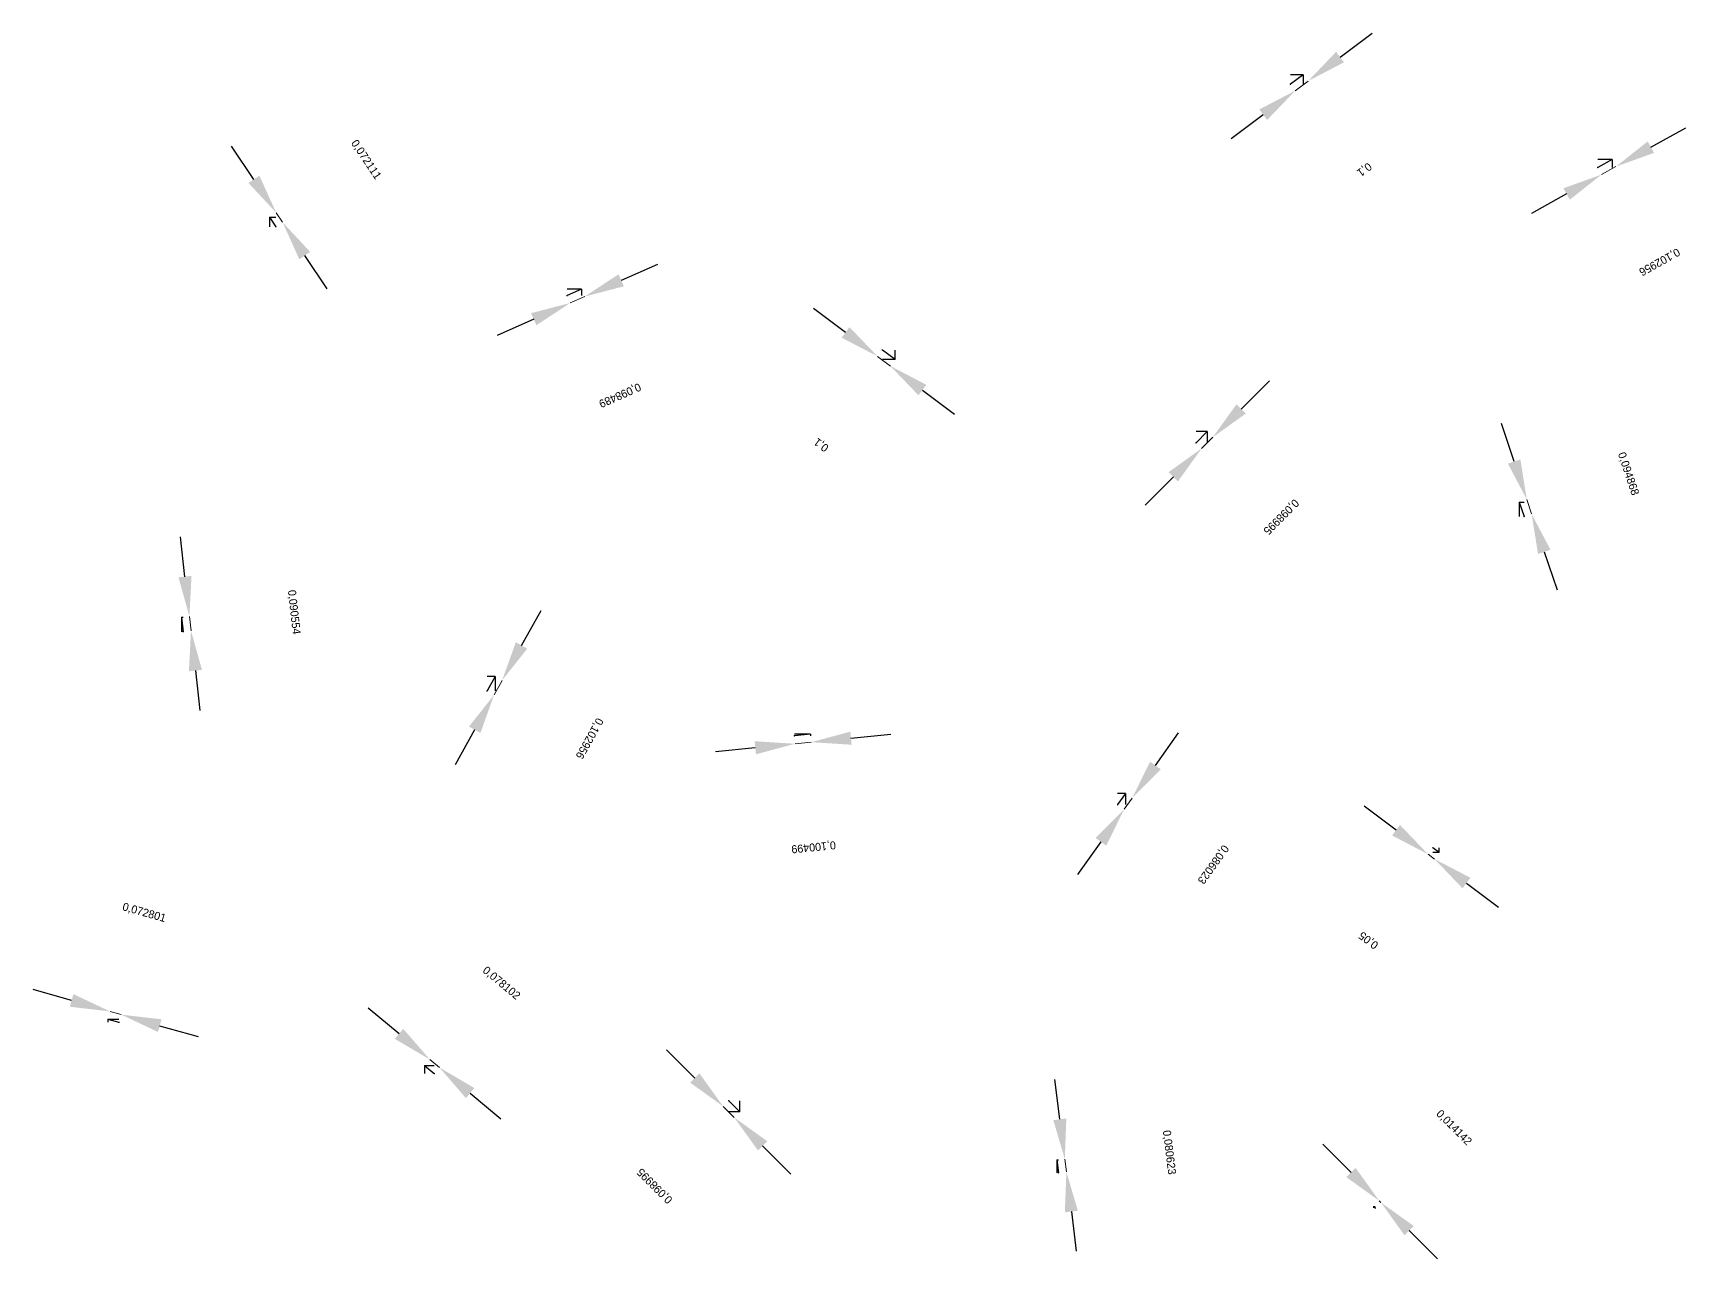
# Model space of a CAD drawing. Header units: metres. Extents: x 6010712 to 6010732, y 6568801 to 6568957.
# Drawn here: x 6010716.09 to 6010726.42, y 6568932.9 to 6568940.56 of the extents above; entities that cross this region are included whole.
import ezdxf

# ---------------------------------------------------------------- set-up
doc = ezdxf.new("R2010")
doc.units = ezdxf.units.M
doc.dimstyles.get("Standard").update_dxf_attribs({"dimtxt": 2.5, "dimasz": 2.5, "dimexe": 1.25, "dimexo": 0.625, "dimtad": 1, "dimdec": 0, "dimcen": 2.5, "dimadec": 0, "dimazin": 0, "dimtfac": 1, "dimtmove": 0, "dimatfit": 3, "dimarcsym": 0})

# ---------------------------------------------------------------- blocks, each defined once
blk = doc.blocks.new('_CLOSEDFILLED')
at = {"color": 0, "linetype": 'BYBLOCK'}
blk.add_solid([(-1, 0.164), (0, 0), (-1, -0.164)], dxfattribs=at)
blk = doc.blocks.new('*D183')
for p, q in [((6010724.329, 6568933.442), (6010724.152, 6568933.619)), ((6010724.692, 6568933.079), (6010724.869, 6568932.902))]:
    blk.add_line(p, q)
at = {"lineweight": 13}
blk.add_line((6010724.505, 6568933.265), (6010724.515, 6568933.255), dxfattribs=at)
at = {"layer": 'DEFPOINTS'}
for p in [(6010724.505, 6568933.265), (6010724.47, 6568933.23), (6010724.48, 6568933.22)]:
    blk.add_point(p, dxfattribs=at)
at = {"xscale": 0.25, "yscale": 0.25}
for p, rotation in [((6010724.505, 6568933.265), -45), ((6010724.515, 6568933.255), 135)]:
    blk.add_blockref('_CLOSEDFILLED', p, dxfattribs=dict(at, rotation=rotation))
at = {"color": 1, "insert": (6010724.97, 6568933.72), "char_height": 0.05, "attachment_point": 5, "rotation": 315}
blk.add_mtext('0,014142', dxfattribs=at)
blk = doc.blocks.new('_DOTSMALL')
at = {"color": 0, "linetype": 'BYBLOCK', "const_width": 0.125}
blk.add_lwpolyline([(-0.0625, 0, 1), (0.0625, 0, 1)], format="xyb", close=True, dxfattribs=at)
blk = doc.blocks.new('_OPEN')
at = {"color": 0, "linetype": 'BYBLOCK'}
blk.add_line((0, 0), (-1, 0), dxfattribs=at)
blk.add_lwpolyline([(-1, 0.1644), (0, 0), (-1, -0.1644)], dxfattribs=at)
blk = doc.blocks.new('*D184')
for p, q in [((6010722.509, 6568933.774), (6010722.478, 6568934.022)), ((6010722.581, 6568933.198), (6010722.612, 6568932.95))]:
    blk.add_line(p, q)
at = {"lineweight": 13}
blk.add_line((6010722.54, 6568933.526), (6010722.55, 6568933.446), dxfattribs=at)
at = {"layer": 'DEFPOINTS'}
for p in [(6010722.49, 6568933.52), (6010722.54, 6568933.526), (6010722.5, 6568933.44)]:
    blk.add_point(p, dxfattribs=at)
at = {"xscale": 0.25, "yscale": 0.25}
for p, rotation in [((6010722.54, 6568933.526), -82.87498373319183), ((6010722.55, 6568933.446), 97.12501626680817)]:
    blk.add_blockref('_CLOSEDFILLED', p, dxfattribs=dict(at, rotation=rotation))
at = {"color": 1, "insert": (6010723.19, 6568933.567), "char_height": 0.05, "attachment_point": 5, "rotation": 277.125}
blk.add_mtext('0,080623', dxfattribs=at)
blk = doc.blocks.new('*D185')
for p, q in [((6010720.228, 6568934.031), (6010720.051, 6568934.208)), ((6010720.651, 6568933.608), (6010720.828, 6568933.431))]:
    blk.add_line(p, q)
at = {"lineweight": 13}
blk.add_line((6010720.475, 6568933.785), (6010720.405, 6568933.855), dxfattribs=at)
at = {"layer": 'DEFPOINTS'}
for p in [(6010720.44, 6568933.89), (6010720.475, 6568933.785), (6010720.51, 6568933.82)]:
    blk.add_point(p, dxfattribs=at)
at = {"xscale": 0.25, "yscale": 0.25}
for p, rotation in [((6010720.405, 6568933.855), 315), ((6010720.475, 6568933.785), 135)]:
    blk.add_blockref('_CLOSEDFILLED', p, dxfattribs=dict(at, rotation=rotation))
at = {"color": 1, "insert": (6010719.98, 6568933.36), "char_height": 0.05, "attachment_point": 5, "rotation": 135}
blk.add_mtext('0,098995', dxfattribs=at)
blk = doc.blocks.new('*D186')
for p, q in [((6010718.38, 6568934.308), (6010718.188, 6568934.469)), ((6010718.824, 6568933.938), (6010719.016, 6568933.778))]:
    blk.add_line(p, q)
at = {"lineweight": 13}
blk.add_line((6010718.572, 6568934.148), (6010718.632, 6568934.098), dxfattribs=at)
at = {"layer": 'DEFPOINTS'}
for p in [(6010718.54, 6568934.11), (6010718.572, 6568934.148), (6010718.6, 6568934.06)]:
    blk.add_point(p, dxfattribs=at)
at = {"xscale": 0.25, "yscale": 0.25}
for p, rotation in [((6010718.572, 6568934.148), -39.80557170460285), ((6010718.632, 6568934.098), 140.19442829539716)]:
    blk.add_blockref('_CLOSEDFILLED', p, dxfattribs=dict(at, rotation=rotation))
at = {"color": 1, "insert": (6010719.018, 6568934.623), "char_height": 0.05, "attachment_point": 5, "rotation": 320.1944}
blk.add_mtext('0,078102', dxfattribs=at)
blk = doc.blocks.new('*D187')
for p, q in [((6010716.333, 6568934.517), (6010716.093, 6568934.585)), ((6010716.884, 6568934.359), (6010717.124, 6568934.291))]:
    blk.add_line(p, q)
at = {"lineweight": 13}
blk.add_line((6010716.574, 6568934.448), (6010716.644, 6568934.428), dxfattribs=at)
at = {"layer": 'DEFPOINTS'}
for p in [(6010716.56, 6568934.4), (6010716.574, 6568934.448), (6010716.63, 6568934.38)]:
    blk.add_point(p, dxfattribs=at)
at = {"xscale": 0.25, "yscale": 0.25}
for p, rotation in [((6010716.574, 6568934.448), -15.945396202965416), ((6010716.644, 6568934.428), 164.0546037970346)]:
    blk.add_blockref('_CLOSEDFILLED', p, dxfattribs=dict(at, rotation=rotation))
at = {"color": 1, "insert": (6010716.787, 6568935.063), "char_height": 0.05, "attachment_point": 5, "rotation": 344.0546}
blk.add_mtext('0,072801', dxfattribs=at)
blk = doc.blocks.new('*D188')
for p, q in [((6010724.61, 6568935.58), (6010724.41, 6568935.73)), ((6010725.05, 6568935.25), (6010725.25, 6568935.1))]:
    blk.add_line(p, q)
at = {"lineweight": 13}
blk.add_line((6010724.85, 6568935.4), (6010724.81, 6568935.43), dxfattribs=at)
at = {"layer": 'DEFPOINTS'}
for p in [(6010724.84, 6568935.47), (6010724.88, 6568935.44), (6010724.85, 6568935.4)]:
    blk.add_point(p, dxfattribs=at)
at = {"xscale": 0.25, "yscale": 0.25}
for p, rotation in [((6010724.81, 6568935.43), 323.1301029944862), ((6010724.85, 6568935.4), 143.1301029944862)]:
    blk.add_blockref('_CLOSEDFILLED', p, dxfattribs=dict(at, rotation=rotation))
at = {"color": 1, "insert": (6010724.44, 6568934.895), "char_height": 0.05, "attachment_point": 5, "rotation": 143.1301}
blk.add_mtext('0,05', dxfattribs=at)
blk = doc.blocks.new('*D189')
for p, q in [((6010723.106, 6568935.984), (6010723.251, 6568936.188)), ((6010722.765, 6568935.508), (6010722.62, 6568935.304))]:
    blk.add_line(p, q)
at = {"lineweight": 13}
blk.add_line((6010722.961, 6568935.781), (6010722.911, 6568935.711), dxfattribs=at)
at = {"layer": 'DEFPOINTS'}
for p in [(6010722.92, 6568935.81), (6010722.961, 6568935.781), (6010722.87, 6568935.74)]:
    blk.add_point(p, dxfattribs=at)
at = {"xscale": 0.25, "yscale": 0.25}
for p, rotation in [((6010722.961, 6568935.781), -125.53767793619292), ((6010722.911, 6568935.711), 54.46232206380708)]:
    blk.add_blockref('_CLOSEDFILLED', p, dxfattribs=dict(at, rotation=rotation))
at = {"color": 1, "insert": (6010723.465, 6568935.368), "char_height": 0.05, "attachment_point": 5, "rotation": 234.4623}
blk.add_mtext('0,086023', dxfattribs=at)
blk = doc.blocks.new('*D190')
for p, q in [((6010721.204, 6568936.155), (6010721.452, 6568936.18)), ((6010720.606, 6568936.095), (6010720.357, 6568936.07))]:
    blk.add_line(p, q)
at = {"lineweight": 13}
blk.add_line((6010720.955, 6568936.13), (6010720.855, 6568936.12), dxfattribs=at)
at = {"layer": 'DEFPOINTS'}
for p in [(6010720.85, 6568936.17), (6010720.95, 6568936.18), (6010720.955, 6568936.13)]:
    blk.add_point(p, dxfattribs=at)
at = {"xscale": 0.25, "yscale": 0.25}
for p, rotation in [((6010720.855, 6568936.12), 5.710592979002058), ((6010720.955, 6568936.13), -174.28940702099794)]:
    blk.add_blockref('_CLOSEDFILLED', p, dxfattribs=dict(at, rotation=rotation))
at = {"color": 1, "insert": (6010720.97, 6568935.478), "char_height": 0.05, "attachment_point": 5, "rotation": 185.7106}
blk.add_mtext('0,100499', dxfattribs=at)
blk = doc.blocks.new('*D191')
for p, q in [((6010719.145, 6568936.734), (6010719.267, 6568936.953)), ((6010718.852, 6568936.207), (6010718.731, 6568935.989))]:
    blk.add_line(p, q)
at = {"lineweight": 13}
blk.add_line((6010719.024, 6568936.516), (6010718.974, 6568936.426), dxfattribs=at)
at = {"layer": 'DEFPOINTS'}
for p in [(6010718.98, 6568936.54), (6010719.024, 6568936.516), (6010718.93, 6568936.45)]:
    blk.add_point(p, dxfattribs=at)
at = {"xscale": 0.25, "yscale": 0.25}
for p, rotation in [((6010719.024, 6568936.516), -119.05460450180057), ((6010718.974, 6568936.426), 60.94539549819943)]:
    blk.add_blockref('_CLOSEDFILLED', p, dxfattribs=dict(at, rotation=rotation))
at = {"color": 1, "insert": (6010719.567, 6568936.155), "char_height": 0.05, "attachment_point": 5, "rotation": 240.9454}
blk.add_mtext('0,102956', dxfattribs=at)
blk = doc.blocks.new('*D192')
for p, q in [((6010717.042, 6568937.164), (6010717.014, 6568937.412)), ((6010717.107, 6568936.577), (6010717.135, 6568936.329))]:
    blk.add_line(p, q)
at = {"lineweight": 13}
blk.add_line((6010717.07, 6568936.916), (6010717.08, 6568936.826), dxfattribs=at)
at = {"layer": 'DEFPOINTS'}
for p in [(6010717.02, 6568936.91), (6010717.07, 6568936.916), (6010717.03, 6568936.82)]:
    blk.add_point(p, dxfattribs=at)
at = {"xscale": 0.25, "yscale": 0.25}
for p, rotation in [((6010717.07, 6568936.916), -83.65980779857061), ((6010717.08, 6568936.826), 96.34019220142939)]:
    blk.add_blockref('_CLOSEDFILLED', p, dxfattribs=dict(at, rotation=rotation))
at = {"color": 1, "insert": (6010717.721, 6568936.942), "char_height": 0.05, "attachment_point": 5, "rotation": 276.3402}
blk.add_mtext('0,090554', dxfattribs=at)
blk = doc.blocks.new('*D193')
for p, q in [((6010725.348, 6568937.883), (6010725.269, 6568938.12)), ((6010725.536, 6568937.319), (6010725.616, 6568937.081))]:
    blk.add_line(p, q)
at = {"lineweight": 13}
blk.add_line((6010725.427, 6568937.646), (6010725.457, 6568937.556), dxfattribs=at)
at = {"layer": 'DEFPOINTS'}
for p in [(6010725.38, 6568937.63), (6010725.427, 6568937.646), (6010725.41, 6568937.54)]:
    blk.add_point(p, dxfattribs=at)
at = {"xscale": 0.25, "yscale": 0.25}
for p, rotation in [((6010725.427, 6568937.646), -71.56505099920848), ((6010725.457, 6568937.556), 108.43494900079152)]:
    blk.add_blockref('_CLOSEDFILLED', p, dxfattribs=dict(at, rotation=rotation))
at = {"color": 1, "insert": (6010726.059, 6568937.806), "char_height": 0.05, "attachment_point": 5, "rotation": 288.4349}
blk.add_mtext('0,094868', dxfattribs=at)
blk = doc.blocks.new('*D194')
for p, q in [((6010723.642, 6568938.211), (6010723.819, 6568938.388)), ((6010723.219, 6568937.788), (6010723.042, 6568937.611))]:
    blk.add_line(p, q)
at = {"lineweight": 13}
blk.add_line((6010723.465, 6568938.035), (6010723.395, 6568937.965), dxfattribs=at)
at = {"layer": 'DEFPOINTS'}
for p in [(6010723.43, 6568938.07), (6010723.465, 6568938.035), (6010723.36, 6568938)]:
    blk.add_point(p, dxfattribs=at)
at = {"xscale": 0.25, "yscale": 0.25}
for p, rotation in [((6010723.465, 6568938.035), -134.99999961885106), ((6010723.395, 6568937.965), 45.000000381148936)]:
    blk.add_blockref('_CLOSEDFILLED', p, dxfattribs=dict(at, rotation=rotation))
at = {"color": 1, "insert": (6010723.89, 6568937.54), "char_height": 0.05, "attachment_point": 5, "rotation": 225}
blk.add_mtext('0,098995', dxfattribs=at)
blk = doc.blocks.new('*D195')
for p, q in [((6010721.17, 6568938.69), (6010720.97, 6568938.84)), ((6010721.65, 6568938.33), (6010721.85, 6568938.18))]:
    blk.add_line(p, q)
at = {"lineweight": 13}
blk.add_line((6010721.45, 6568938.48), (6010721.37, 6568938.54), dxfattribs=at)
at = {"layer": 'DEFPOINTS'}
for p in [(6010721.4, 6568938.58), (6010721.45, 6568938.48), (6010721.48, 6568938.52)]:
    blk.add_point(p, dxfattribs=at)
at = {"xscale": 0.25, "yscale": 0.25}
for p, rotation in [((6010721.37, 6568938.54), 323.13010214071255), ((6010721.45, 6568938.48), 143.13010214071258)]:
    blk.add_blockref('_CLOSEDFILLED', p, dxfattribs=dict(at, rotation=rotation))
at = {"color": 1, "insert": (6010721.02, 6568937.99), "char_height": 0.05, "attachment_point": 5, "rotation": 143.1301}
blk.add_mtext('0,1', dxfattribs=at)
blk = doc.blocks.new('*D196')
for p, q in [((6010719.769, 6568939.016), (6010719.997, 6568939.117)), ((6010719.222, 6568938.773), (6010718.993, 6568938.671))]:
    blk.add_line(p, q)
at = {"lineweight": 13}
blk.add_line((6010719.54, 6568938.914), (6010719.45, 6568938.874), dxfattribs=at)
at = {"layer": 'DEFPOINTS'}
for p in [(6010719.52, 6568938.96), (6010719.43, 6568938.92), (6010719.54, 6568938.914)]:
    blk.add_point(p, dxfattribs=at)
at = {"xscale": 0.25, "yscale": 0.25}
for p, rotation in [((6010719.54, 6568938.914), -156.03751097041064), ((6010719.45, 6568938.874), 23.962489029589364)]:
    blk.add_blockref('_CLOSEDFILLED', p, dxfattribs=dict(at, rotation=rotation))
at = {"color": 1, "insert": (6010719.759, 6568938.3), "char_height": 0.05, "attachment_point": 5, "rotation": 203.9625}
blk.add_mtext('0,098489', dxfattribs=at)
blk = doc.blocks.new('*D197')
for p, q in [((6010717.473, 6568939.646), (6010717.334, 6568939.854)), ((6010717.79, 6568939.17), (6010717.929, 6568938.962))]:
    blk.add_line(p, q)
at = {"lineweight": 13}
blk.add_line((6010717.612, 6568939.438), (6010717.652, 6568939.378), dxfattribs=at)
at = {"layer": 'DEFPOINTS'}
for p in [(6010717.57, 6568939.41), (6010717.612, 6568939.438), (6010717.61, 6568939.35)]:
    blk.add_point(p, dxfattribs=at)
at = {"xscale": 0.25, "yscale": 0.25}
for p, rotation in [((6010717.612, 6568939.438), -56.30993267925427), ((6010717.652, 6568939.378), 123.69006732074573)]:
    blk.add_blockref('_CLOSEDFILLED', p, dxfattribs=dict(at, rotation=rotation))
at = {"color": 1, "insert": (6010718.172, 6568939.768), "char_height": 0.05, "attachment_point": 5, "rotation": 303.6901}
blk.add_mtext('0,072111', dxfattribs=at)
blk = doc.blocks.new('*D198')
for p, q in [((6010726.203, 6568939.848), (6010726.421, 6568939.969)), ((6010725.676, 6568939.555), (6010725.457, 6568939.433))]:
    blk.add_line(p, q)
at = {"lineweight": 13}
blk.add_line((6010725.984, 6568939.726), (6010725.894, 6568939.676), dxfattribs=at)
at = {"layer": 'DEFPOINTS'}
for p in [(6010725.96, 6568939.77), (6010725.87, 6568939.72), (6010725.984, 6568939.726)]:
    blk.add_point(p, dxfattribs=at)
at = {"xscale": 0.25, "yscale": 0.25}
for p, rotation in [((6010725.984, 6568939.726), -150.9453959512633), ((6010725.894, 6568939.676), 29.054604048736707)]:
    blk.add_blockref('_CLOSEDFILLED', p, dxfattribs=dict(at, rotation=rotation))
at = {"color": 1, "insert": (6010726.255, 6568939.133), "char_height": 0.05, "attachment_point": 5, "rotation": 209.0546}
blk.add_mtext('0,102956', dxfattribs=at)
blk = doc.blocks.new('*D199')
for p, q in [((6010724.26, 6568940.41), (6010724.46, 6568940.56)), ((6010723.78, 6568940.05), (6010723.58, 6568939.9))]:
    blk.add_line(p, q)
at = {"lineweight": 13}
blk.add_line((6010724.06, 6568940.26), (6010723.98, 6568940.2), dxfattribs=at)
at = {"layer": 'DEFPOINTS'}
for p in [(6010724.03, 6568940.3), (6010723.95, 6568940.24), (6010724.06, 6568940.26)]:
    blk.add_point(p, dxfattribs=at)
at = {"xscale": 0.25, "yscale": 0.25}
for p, rotation in [((6010724.06, 6568940.26), -143.1301025675994), ((6010723.98, 6568940.2), 36.86989743240059)]:
    blk.add_blockref('_CLOSEDFILLED', p, dxfattribs=dict(at, rotation=rotation))
at = {"color": 1, "insert": (6010724.41, 6568939.71), "char_height": 0.05, "attachment_point": 5, "rotation": 216.8699}
blk.add_mtext('0,1', dxfattribs=at)

msp = doc.modelspace()

# ---------------------------------------------------------------- hatches: boundary and pattern name
h = msp.add_hatch(color=1)
edge = h.paths.add_edge_path()
edge.add_ellipse((6010723.95, 6568940.24), major_axis=(0, 0.005), ratio=1, start_angle=0, end_angle=360, ccw=False)
h = msp.add_hatch(color=1)
edge = h.paths.add_edge_path()
edge.add_ellipse((6010725.87, 6568939.72), major_axis=(0, 0.005), ratio=1, start_angle=0, end_angle=360, ccw=False)
h = msp.add_hatch(color=1)
edge = h.paths.add_edge_path()
edge.add_ellipse((6010717.61, 6568939.35), major_axis=(0, 0.005), ratio=1, start_angle=0, end_angle=360, ccw=False)
h = msp.add_hatch(color=1)
edge = h.paths.add_edge_path()
edge.add_ellipse((6010719.43, 6568938.92), major_axis=(0, 0.005), ratio=1, start_angle=0, end_angle=360, ccw=False)
h = msp.add_hatch(color=1)
edge = h.paths.add_edge_path()
edge.add_ellipse((6010721.4, 6568938.58), major_axis=(0, 0.005), ratio=1, start_angle=0, end_angle=360, ccw=False)
h = msp.add_hatch(color=1)
edge = h.paths.add_edge_path()
edge.add_ellipse((6010723.36, 6568938), major_axis=(0, 0.005), ratio=1, start_angle=0, end_angle=360, ccw=False)
h = msp.add_hatch(color=1)
edge = h.paths.add_edge_path()
edge.add_ellipse((6010725.41, 6568937.54), major_axis=(0, 0.005), ratio=1, start_angle=0, end_angle=360, ccw=False)
h = msp.add_hatch(color=1)
edge = h.paths.add_edge_path()
edge.add_ellipse((6010717.03, 6568936.82), major_axis=(0, 0.005), ratio=1, start_angle=0, end_angle=360, ccw=False)
h = msp.add_hatch(color=1)
edge = h.paths.add_edge_path()
edge.add_ellipse((6010718.93, 6568936.45), major_axis=(0, 0.005), ratio=1, start_angle=0, end_angle=360, ccw=False)
h = msp.add_hatch(color=1)
edge = h.paths.add_edge_path()
edge.add_ellipse((6010720.85, 6568936.17), major_axis=(0, 0.005), ratio=1, start_angle=0, end_angle=360, ccw=False)
h = msp.add_hatch(color=1)
edge = h.paths.add_edge_path()
edge.add_ellipse((6010722.87, 6568935.74), major_axis=(0, 0.005), ratio=1, start_angle=0, end_angle=360, ccw=False)
h = msp.add_hatch(color=1)
edge = h.paths.add_edge_path()
edge.add_ellipse((6010724.84, 6568935.47), major_axis=(0, 0.005), ratio=1, start_angle=0, end_angle=360, ccw=False)
h = msp.add_hatch(color=1)
edge = h.paths.add_edge_path()
edge.add_ellipse((6010716.63, 6568934.38), major_axis=(0, 0.005), ratio=1, start_angle=0, end_angle=360, ccw=False)
h = msp.add_hatch(color=1)
edge = h.paths.add_edge_path()
edge.add_ellipse((6010718.6, 6568934.06), major_axis=(0, 0.005), ratio=1, start_angle=0, end_angle=360, ccw=False)
h = msp.add_hatch(color=1)
edge = h.paths.add_edge_path()
edge.add_ellipse((6010720.44, 6568933.89), major_axis=(0, 0.005), ratio=1, start_angle=0, end_angle=360, ccw=False)
h = msp.add_hatch(color=1)
edge = h.paths.add_edge_path()
edge.add_ellipse((6010722.5, 6568933.44), major_axis=(0, 0.005), ratio=1, start_angle=0, end_angle=360, ccw=False)
h = msp.add_hatch(color=1)
edge = h.paths.add_edge_path()
edge.add_ellipse((6010724.48, 6568933.22), major_axis=(0, 0.005), ratio=1, start_angle=0, end_angle=360, ccw=False)

# ---------------------------------------------------------------- linework, layer by layer
for p, q in [((6010724.03, 6568940.3), (6010723.95, 6568940.24)), ((6010725.96, 6568939.77), (6010725.87, 6568939.72)), ((6010717.57, 6568939.41), (6010717.61, 6568939.35)), ((6010719.52, 6568938.96), (6010719.43, 6568938.92)), ((6010721.48, 6568938.52), (6010721.4, 6568938.58)), ((6010723.43, 6568938.07), (6010723.36, 6568938)), ((6010725.38, 6568937.63), (6010725.41, 6568937.54)), ((6010717.02, 6568936.91), (6010717.03, 6568936.82)), ((6010718.98, 6568936.54), (6010718.93, 6568936.45)), ((6010720.95, 6568936.18), (6010720.85, 6568936.17)), ((6010722.92, 6568935.81), (6010722.87, 6568935.74)), ((6010724.88, 6568935.44), (6010724.84, 6568935.47)), ((6010716.56, 6568934.4), (6010716.63, 6568934.38)), ((6010718.54, 6568934.11), (6010718.6, 6568934.06)), ((6010720.51, 6568933.82), (6010720.44, 6568933.89)), ((6010722.49, 6568933.52), (6010722.5, 6568933.44)), ((6010724.47, 6568933.23), (6010724.48, 6568933.22))]:
    msp.add_line(p, q)
at = {"color": 4}
for p, q in [((6010724.03, 6568940.3), (6010723.95, 6568940.3)), ((6010725.96, 6568939.77), (6010725.87, 6568939.77)), ((6010717.57, 6568939.41), (6010717.61, 6568939.41)), ((6010719.52, 6568938.96), (6010719.43, 6568938.96)), ((6010721.48, 6568938.52), (6010721.4, 6568938.52)), ((6010723.43, 6568938.07), (6010723.36, 6568938.07)), ((6010725.38, 6568937.63), (6010725.41, 6568937.63)), ((6010717.02, 6568936.91), (6010717.03, 6568936.91)), ((6010718.98, 6568936.54), (6010718.93, 6568936.54)), ((6010720.95, 6568936.18), (6010720.85, 6568936.18)), ((6010722.92, 6568935.81), (6010722.87, 6568935.81)), ((6010724.88, 6568935.44), (6010724.84, 6568935.44)), ((6010716.56, 6568934.4), (6010716.63, 6568934.4)), ((6010718.54, 6568934.11), (6010718.6, 6568934.11)), ((6010720.51, 6568933.82), (6010720.44, 6568933.82)), ((6010722.49, 6568933.52), (6010722.5, 6568933.52)), ((6010724.47, 6568933.23), (6010724.48, 6568933.23))]:
    msp.add_line(p, q, dxfattribs=at)
at = {"color": 2}
for p, q in [((6010724.03, 6568940.3), (6010724.03, 6568940.24)), ((6010725.96, 6568939.77), (6010725.96, 6568939.72)), ((6010717.57, 6568939.41), (6010717.57, 6568939.35)), ((6010719.52, 6568938.96), (6010719.52, 6568938.92)), ((6010721.48, 6568938.52), (6010721.48, 6568938.58)), ((6010723.43, 6568938.07), (6010723.43, 6568938)), ((6010725.38, 6568937.63), (6010725.38, 6568937.54)), ((6010717.02, 6568936.91), (6010717.02, 6568936.82)), ((6010718.98, 6568936.54), (6010718.98, 6568936.45)), ((6010720.95, 6568936.18), (6010720.95, 6568936.17)), ((6010722.92, 6568935.81), (6010722.92, 6568935.74)), ((6010724.88, 6568935.44), (6010724.88, 6568935.47)), ((6010716.56, 6568934.4), (6010716.56, 6568934.38)), ((6010718.54, 6568934.11), (6010718.54, 6568934.06)), ((6010720.51, 6568933.82), (6010720.51, 6568933.89)), ((6010722.49, 6568933.52), (6010722.49, 6568933.44)), ((6010724.47, 6568933.23), (6010724.47, 6568933.22))]:
    msp.add_line(p, q, dxfattribs=at)

# ---------------------------------------------------------------- dimensions: what is measured, and where the dimension line sits
for base, p1, p2, angle, picture, middle in [((6010724.06, 6568940.26), (6010724.03, 6568940.3), (6010723.95, 6568940.24), 216.8699, '*D199', (6010724.41, 6568939.71)), ((6010717.612, 6568939.438), (6010717.57, 6568939.41), (6010717.61, 6568939.35), 303.6901, '*D197', (6010718.172, 6568939.768)), ((6010725.984, 6568939.726), (6010725.96, 6568939.77), (6010725.87, 6568939.72), 209.0546, '*D198', (6010726.255, 6568939.133)), ((6010719.54, 6568938.914), (6010719.52, 6568938.96), (6010719.43, 6568938.92), 203.9625, '*D196', (6010719.759, 6568938.3)), ((6010721.45, 6568938.48), (6010721.48, 6568938.52), (6010721.4, 6568938.58), 143.1301, '*D195', (6010721.02, 6568937.99)), ((6010723.465, 6568938.035), (6010723.43, 6568938.07), (6010723.36, 6568938), 225, '*D194', (6010723.89, 6568937.54)), ((6010725.427, 6568937.646), (6010725.38, 6568937.63), (6010725.41, 6568937.54), 288.4349, '*D193', (6010726.059, 6568937.806)), ((6010717.07, 6568936.916), (6010717.02, 6568936.91), (6010717.03, 6568936.82), 276.3402, '*D192', (6010717.721, 6568936.942)), ((6010719.024, 6568936.516), (6010718.98, 6568936.54), (6010718.93, 6568936.45), 240.9454, '*D191', (6010719.567, 6568936.155)), ((6010720.955, 6568936.13), (6010720.95, 6568936.18), (6010720.85, 6568936.17), 185.7106, '*D190', (6010720.97, 6568935.478)), ((6010722.961, 6568935.781), (6010722.92, 6568935.81), (6010722.87, 6568935.74), 234.4623, '*D189', (6010723.465, 6568935.368)), ((6010724.85, 6568935.4), (6010724.88, 6568935.44), (6010724.84, 6568935.47), 143.1301, '*D188', (6010724.44, 6568934.895)), ((6010716.574, 6568934.448), (6010716.56, 6568934.4), (6010716.63, 6568934.38), 344.0546, '*D187', (6010716.787, 6568935.063)), ((6010718.572, 6568934.148), (6010718.54, 6568934.11), (6010718.6, 6568934.06), 320.1944, '*D186', (6010719.018, 6568934.623)), ((6010720.475, 6568933.785), (6010720.51, 6568933.82), (6010720.44, 6568933.89), 135, '*D185', (6010719.98, 6568933.36)), ((6010722.54, 6568933.526), (6010722.49, 6568933.52), (6010722.5, 6568933.44), 277.125, '*D184', (6010723.19, 6568933.567)), ((6010724.505, 6568933.265), (6010724.47, 6568933.23), (6010724.48, 6568933.22), 315, '*D183', (6010724.97, 6568933.72))]:
    dim = msp.add_linear_dim(base=base, p1=p1, p2=p2, angle=angle, dimstyle='Standard', override={"dimtxt": 0.05, "dimtad": 0, "dimtxsty": 'Standard', "dimblk1": 'DOTSMALL', "dimblk2": 'OPEN', "dimdle": 0.05, "dimse1": 1, "dimse2": 1, "dimclrt": 1, "dimlwd": 10})
    dim.commit()
    dim.dimension.update_dxf_attribs({"geometry": picture, "text_midpoint": middle})

doc.saveas('drawing.dxf')
